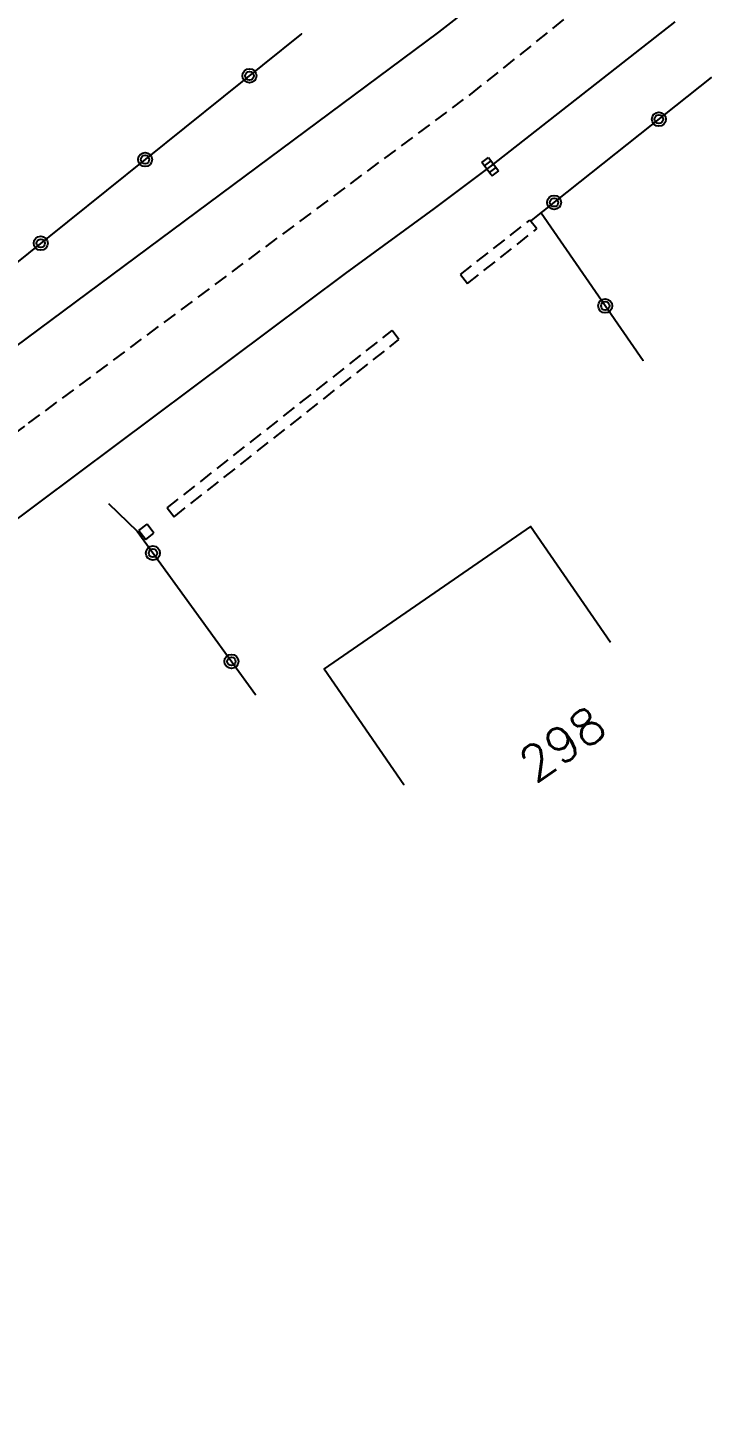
# Model space of a CAD drawing. Header units: millimetres. Extents: x 133016 to 134000, y 142000 to 143000.
# Drawn here: x 133514.65 to 133538.91, y 142377 to 142426.26 of the extents above; entities that cross this region are included whole.
import ezdxf
from ezdxf.enums import TextEntityAlignment as Align

# ---------------------------------------------------------------- set-up
doc = ezdxf.new("R2010")
doc.units = ezdxf.units.MM
doc.linetypes.add('DASHED', pattern=[0.75, 0.5, -0.25])
doc.layers.get('0').update_dxf_attribs({"linetype": 'CONTINUOUS'})
for name, color, linetype in [('W0001', 6, 'DASHED'), ('W0008', 7, 'CONTINUOUS'), ('W0100', 7, 'CONTINUOUS'), ('W0112', 1, 'DASHED'), ('W0322', 7, 'CONTINUOUS'), ('W0400', 7, 'CONTINUOUS'), ('W0991', 7, 'CONTINUOUS')]:
    doc.layers.add(name, color=color, linetype=linetype)
doc.styles.get("Standard").update_dxf_attribs({"font": 'romans.shx', "width": 0.85})

# ---------------------------------------------------------------- blocks, each defined once
blk = doc.blocks.new('t322o')
at = {"color": 0, "linetype": 'Continuous'}
for radius in [0.25, 0.15]:
    blk.add_circle((0, 0), radius, dxfattribs=at)
blk = doc.blocks.new('T400')
for p, q in [((-0.15, 0.3), (0.15, 0.3)), ((-0.15, -0.25), (-0.15, 0.3)), ((-0.15, 0.15), (0.15, 0.15)), ((-0.15, 0), (0.15, 0)), ((0.15, 0.3), (0.15, -0.25)), ((-0.15, -0.15), (0.15, -0.15)), ((-0.15, -0.25), (-0.15, -0.3)), ((-0.15, -0.3), (0.15, -0.3)), ((0.15, -0.3), (0.15, -0.25))]:
    blk.add_line(p, q)

msp = doc.modelspace()

# ---------------------------------------------------------------- linework, layer by layer
at = {"layer": 'W0001'}
msp.add_lwpolyline([(133398.998, 142333.37), (133408.988, 142339.64), (133418.312, 142345.425), (133427.206, 142350.916), (133434.586, 142355.623), (133443.892, 142361.618), (133454.669, 142368.741), (133462.579, 142374.156), (133473.582, 142381.81), (133487.662, 142392.238), (133499.076, 142400.67), (133514.684, 142412.218), (133530.37, 142423.896), (133538.187, 142430.161)], dxfattribs=at)
at = {"layer": 'W0008'}
for points in [[(133400.935, 142337.872), (133405.275, 142340.517), (133412.169, 142344.83), (133424.249, 142352.18), (133427.965, 142354.488), (133450.822, 142369.596), (133452.44, 142370.636), (133463.228, 142377.709), (133468.422, 142381.132), (133476.721, 142387.171), (133481.047, 142390.443), (133508.968, 142411.059), (133511.171, 142412.682), (133529.241, 142426.113), (133532.936, 142429.001)], [(133401.365, 142331.691), (133423.479, 142345.476), (133438.796, 142355.066), (133439.972, 142355.778), (133447.309, 142360.424), (133455.119, 142365.628), (133474.7, 142379.547), (133475.679, 142380.261), (133487.819, 142389.264), (133500.95, 142398.971), (133512.31, 142407.364), (133525.926, 142417.536), (133529.095, 142419.841), (133531.073, 142421.332), (133537.632, 142426.472)]]:
    msp.add_lwpolyline(points, dxfattribs=at)
at = {"layer": 'W0100'}
msp.add_lwpolyline([(133535.339, 142404.44), (133532.502, 142408.557), (133525.17, 142403.505), (133528.007, 142399.388), (133528.007, 142399.388), (133528.007, 142399.388), (133528.007, 142399.388), (133528.007, 142399.388), (133528.007, 142399.388), (133528.007, 142399.388), (133528.007, 142399.388), (133528.007, 142399.388), (133528.007, 142399.388), (133528.007, 142399.388), (133528.007, 142399.388), (133528.007, 142399.388), (133528.007, 142399.388), (133528.007, 142399.388), (133528.007, 142399.388), (133528.007, 142399.388), (133528.007, 142399.388), (133528.007, 142399.388), (133528.007, 142399.388), (133528.007, 142399.388), (133528.007, 142399.388), (133528.007, 142399.388), (133528.007, 142399.388), (133528.007, 142399.388), (133528.007, 142399.388), (133528.007, 142399.388), (133528.007, 142399.388), (133528.007, 142399.388), (133528.007, 142399.388), (133528.007, 142399.388), (133528.007, 142399.388), (133528.007, 142399.388), (133528.007, 142399.388), (133528.007, 142399.388), (133528.007, 142399.388), (133528.007, 142399.388), (133528.007, 142399.388), (133528.007, 142399.388), (133528.007, 142399.388), (133528.007, 142399.388), (133528.007, 142399.388), (133528.007, 142399.388), (133528.007, 142399.388), (133528.007, 142399.388), (133528.007, 142399.388), (133528.007, 142399.388), (133528.007, 142399.388), (133528.007, 142399.388), (133528.007, 142399.388), (133528.007, 142399.388), (133528.007, 142399.388), (133528.007, 142399.388), (133528.007, 142399.388), (133528.007, 142399.388), (133528.007, 142399.388), (133528.007, 142399.388), (133528.007, 142399.388), (133528.007, 142399.388), (133528.007, 142399.388), (133528.007, 142399.388), (133528.007, 142399.388), (133528.007, 142399.388), (133528.007, 142399.388), (133528.007, 142399.388), (133528.007, 142399.388), (133528.007, 142399.388), (133528.007, 142399.388), (133528.007, 142399.388), (133528.007, 142399.388), (133528.007, 142399.388), (133528.007, 142399.388), (133528.007, 142399.388), (133528.007, 142399.388), (133528.007, 142399.388), (133528.007, 142399.388), (133528.007, 142399.388), (133528.007, 142399.388), (133528.007, 142399.388), (133528.007, 142399.388), (133528.007, 142399.388), (133528.007, 142399.388), (133528.007, 142399.388), (133528.007, 142399.388), (133528.007, 142399.388), (133528.007, 142399.388), (133528.007, 142399.388), (133528.007, 142399.388), (133528.007, 142399.388), (133528.007, 142399.388), (133528.007, 142399.388), (133528.007, 142399.388), (133528.007, 142399.388), (133528.007, 142399.388), (133528.007, 142399.388), (133528.007, 142399.388), (133528.007, 142399.388), (133528.007, 142399.388), (133528.007, 142399.388), (133528.007, 142399.388), (133528.007, 142399.388), (133528.007, 142399.388), (133528.007, 142399.388), (133528.007, 142399.388), (133528.007, 142399.388), (133528.007, 142399.388), (133528.007, 142399.388), (133528.007, 142399.388), (133528.007, 142399.388), (133528.007, 142399.388), (133528.007, 142399.388), (133528.007, 142399.388), (133528.007, 142399.388), (133528.007, 142399.388), (133528.007, 142399.388), (133528.007, 142399.388), (133528.007, 142399.388)], dxfattribs=at)
at = {"layer": 'W0112'}
for points in [[(133530.009, 142417.497), (133532.473, 142419.434), (133532.473, 142419.434), (133532.473, 142419.434), (133532.473, 142419.434), (133532.473, 142419.434), (133532.473, 142419.434), (133532.473, 142419.434), (133532.473, 142419.434), (133532.473, 142419.434), (133532.473, 142419.434), (133532.473, 142419.434), (133532.473, 142419.434), (133532.473, 142419.434), (133532.473, 142419.434), (133532.473, 142419.434), (133532.473, 142419.434), (133532.473, 142419.434), (133532.473, 142419.434), (133532.473, 142419.434), (133532.473, 142419.434), (133532.473, 142419.434), (133532.473, 142419.434), (133532.473, 142419.434), (133532.473, 142419.434), (133532.473, 142419.434), (133532.473, 142419.434), (133532.473, 142419.434), (133532.473, 142419.434), (133532.473, 142419.434), (133532.473, 142419.434), (133532.473, 142419.434), (133532.473, 142419.434), (133532.473, 142419.434), (133532.473, 142419.434), (133532.473, 142419.434), (133532.473, 142419.434), (133532.473, 142419.434), (133532.473, 142419.434), (133532.473, 142419.434), (133532.473, 142419.434), (133532.473, 142419.434), (133532.473, 142419.434), (133532.473, 142419.434), (133532.473, 142419.434), (133532.473, 142419.434), (133532.473, 142419.434), (133532.473, 142419.434), (133532.473, 142419.434), (133532.473, 142419.434), (133532.473, 142419.434), (133532.473, 142419.434), (133532.473, 142419.434), (133532.473, 142419.434), (133532.473, 142419.434), (133532.473, 142419.434), (133532.473, 142419.434), (133532.473, 142419.434), (133532.473, 142419.434), (133532.473, 142419.434), (133532.473, 142419.434), (133532.473, 142419.434), (133532.473, 142419.434), (133532.473, 142419.434), (133532.473, 142419.434), (133532.473, 142419.434), (133532.473, 142419.434), (133532.473, 142419.434), (133532.473, 142419.434), (133532.473, 142419.434), (133532.473, 142419.434), (133532.473, 142419.434), (133532.473, 142419.434), (133532.473, 142419.434), (133532.473, 142419.434), (133532.473, 142419.434), (133532.473, 142419.434), (133532.473, 142419.434), (133532.473, 142419.434), (133532.473, 142419.434), (133532.473, 142419.434), (133532.473, 142419.434), (133532.473, 142419.434), (133532.473, 142419.434), (133532.473, 142419.434), (133532.473, 142419.434), (133532.473, 142419.434), (133532.473, 142419.434), (133532.473, 142419.434), (133532.473, 142419.434), (133532.473, 142419.434), (133532.473, 142419.434), (133532.473, 142419.434), (133532.473, 142419.434), (133532.473, 142419.434), (133532.473, 142419.434), (133532.473, 142419.434), (133532.473, 142419.434), (133532.473, 142419.434), (133532.473, 142419.434), (133532.473, 142419.434), (133532.473, 142419.434), (133532.473, 142419.434), (133532.473, 142419.434), (133532.473, 142419.434), (133532.473, 142419.434), (133532.473, 142419.434), (133532.473, 142419.434), (133532.473, 142419.434), (133532.473, 142419.434), (133532.473, 142419.434), (133532.473, 142419.434), (133532.473, 142419.434), (133532.473, 142419.434), (133532.473, 142419.434), (133532.473, 142419.434), (133532.473, 142419.434), (133532.473, 142419.434), (133532.473, 142419.434), (133532.473, 142419.434)], [(133530.009, 142417.497), (133530.257, 142417.182), (133532.72, 142419.119), (133532.473, 142419.434), (133532.473, 142419.434), (133532.473, 142419.434), (133532.473, 142419.434), (133532.473, 142419.434), (133532.473, 142419.434), (133532.473, 142419.434), (133532.473, 142419.434), (133532.473, 142419.434), (133532.473, 142419.434), (133532.473, 142419.434), (133532.473, 142419.434), (133532.473, 142419.434), (133532.473, 142419.434), (133532.473, 142419.434), (133532.473, 142419.434), (133532.473, 142419.434), (133532.473, 142419.434), (133532.473, 142419.434), (133532.473, 142419.434), (133532.473, 142419.434), (133532.473, 142419.434), (133532.473, 142419.434), (133532.473, 142419.434), (133532.473, 142419.434), (133532.473, 142419.434), (133532.473, 142419.434), (133532.473, 142419.434), (133532.473, 142419.434), (133532.473, 142419.434), (133532.473, 142419.434), (133532.473, 142419.434), (133532.473, 142419.434), (133532.473, 142419.434), (133532.473, 142419.434), (133532.473, 142419.434), (133532.473, 142419.434), (133532.473, 142419.434), (133532.473, 142419.434), (133532.473, 142419.434), (133532.473, 142419.434), (133532.473, 142419.434), (133532.473, 142419.434), (133532.473, 142419.434), (133532.473, 142419.434), (133532.473, 142419.434), (133532.473, 142419.434), (133532.473, 142419.434), (133532.473, 142419.434), (133532.473, 142419.434), (133532.473, 142419.434), (133532.473, 142419.434), (133532.473, 142419.434), (133532.473, 142419.434), (133532.473, 142419.434), (133532.473, 142419.434), (133532.473, 142419.434), (133532.473, 142419.434), (133532.473, 142419.434), (133532.473, 142419.434), (133532.473, 142419.434), (133532.473, 142419.434), (133532.473, 142419.434), (133532.473, 142419.434), (133532.473, 142419.434), (133532.473, 142419.434), (133532.473, 142419.434), (133532.473, 142419.434), (133532.473, 142419.434), (133532.473, 142419.434), (133532.473, 142419.434), (133532.473, 142419.434), (133532.473, 142419.434), (133532.473, 142419.434), (133532.473, 142419.434), (133532.473, 142419.434), (133532.473, 142419.434), (133532.473, 142419.434), (133532.473, 142419.434), (133532.473, 142419.434), (133532.473, 142419.434), (133532.473, 142419.434), (133532.473, 142419.434), (133532.473, 142419.434), (133532.473, 142419.434), (133532.473, 142419.434), (133532.473, 142419.434), (133532.473, 142419.434), (133532.473, 142419.434), (133532.473, 142419.434), (133532.473, 142419.434), (133532.473, 142419.434), (133532.473, 142419.434), (133532.473, 142419.434), (133532.473, 142419.434), (133532.473, 142419.434), (133532.473, 142419.434), (133532.473, 142419.434), (133532.473, 142419.434), (133532.473, 142419.434), (133532.473, 142419.434), (133532.473, 142419.434), (133532.473, 142419.434), (133532.473, 142419.434), (133532.473, 142419.434), (133532.473, 142419.434), (133532.473, 142419.434), (133532.473, 142419.434), (133532.473, 142419.434), (133532.473, 142419.434), (133532.473, 142419.434), (133532.473, 142419.434), (133532.473, 142419.434), (133532.473, 142419.434), (133532.473, 142419.434), (133532.473, 142419.434), (133532.473, 142419.434)], [(133519.603, 142409.216), (133527.582, 142415.508), (133527.582, 142415.508), (133527.582, 142415.508), (133527.582, 142415.508), (133527.582, 142415.508), (133527.582, 142415.508), (133527.582, 142415.508), (133527.582, 142415.508), (133527.582, 142415.508), (133527.582, 142415.508), (133527.582, 142415.508), (133527.582, 142415.508), (133527.582, 142415.508), (133527.582, 142415.508), (133527.582, 142415.508), (133527.582, 142415.508), (133527.582, 142415.508), (133527.582, 142415.508), (133527.582, 142415.508), (133527.582, 142415.508), (133527.582, 142415.508), (133527.582, 142415.508), (133527.582, 142415.508), (133527.582, 142415.508), (133527.582, 142415.508), (133527.582, 142415.508), (133527.582, 142415.508), (133527.582, 142415.508), (133527.582, 142415.508), (133527.582, 142415.508), (133527.582, 142415.508), (133527.582, 142415.508), (133527.582, 142415.508), (133527.582, 142415.508), (133527.582, 142415.508), (133527.582, 142415.508), (133527.582, 142415.508), (133527.582, 142415.508), (133527.582, 142415.508), (133527.582, 142415.508), (133527.582, 142415.508), (133527.582, 142415.508), (133527.582, 142415.508), (133527.582, 142415.508), (133527.582, 142415.508), (133527.582, 142415.508), (133527.582, 142415.508), (133527.582, 142415.508), (133527.582, 142415.508), (133527.582, 142415.508), (133527.582, 142415.508), (133527.582, 142415.508), (133527.582, 142415.508), (133527.582, 142415.508), (133527.582, 142415.508), (133527.582, 142415.508), (133527.582, 142415.508), (133527.582, 142415.508), (133527.582, 142415.508), (133527.582, 142415.508), (133527.582, 142415.508), (133527.582, 142415.508), (133527.582, 142415.508), (133527.582, 142415.508), (133527.582, 142415.508), (133527.582, 142415.508), (133527.582, 142415.508), (133527.582, 142415.508), (133527.582, 142415.508), (133527.582, 142415.508), (133527.582, 142415.508), (133527.582, 142415.508), (133527.582, 142415.508), (133527.582, 142415.508), (133527.582, 142415.508), (133527.582, 142415.508), (133527.582, 142415.508), (133527.582, 142415.508), (133527.582, 142415.508), (133527.582, 142415.508), (133527.582, 142415.508), (133527.582, 142415.508), (133527.582, 142415.508), (133527.582, 142415.508), (133527.582, 142415.508), (133527.582, 142415.508), (133527.582, 142415.508), (133527.582, 142415.508), (133527.582, 142415.508), (133527.582, 142415.508), (133527.582, 142415.508), (133527.582, 142415.508), (133527.582, 142415.508), (133527.582, 142415.508), (133527.582, 142415.508), (133527.582, 142415.508), (133527.582, 142415.508), (133527.582, 142415.508), (133527.582, 142415.508), (133527.582, 142415.508), (133527.582, 142415.508), (133527.582, 142415.508), (133527.582, 142415.508), (133527.582, 142415.508), (133527.582, 142415.508), (133527.582, 142415.508), (133527.582, 142415.508), (133527.582, 142415.508), (133527.582, 142415.508), (133527.582, 142415.508), (133527.582, 142415.508), (133527.582, 142415.508), (133527.582, 142415.508), (133527.582, 142415.508), (133527.582, 142415.508), (133527.582, 142415.508), (133527.582, 142415.508), (133527.582, 142415.508), (133527.582, 142415.508)], [(133519.603, 142409.216), (133519.85, 142408.902), (133527.83, 142415.194), (133527.582, 142415.508), (133527.582, 142415.508), (133527.582, 142415.508), (133527.582, 142415.508), (133527.582, 142415.508), (133527.582, 142415.508), (133527.582, 142415.508), (133527.582, 142415.508), (133527.582, 142415.508), (133527.582, 142415.508), (133527.582, 142415.508), (133527.582, 142415.508), (133527.582, 142415.508), (133527.582, 142415.508), (133527.582, 142415.508), (133527.582, 142415.508), (133527.582, 142415.508), (133527.582, 142415.508), (133527.582, 142415.508), (133527.582, 142415.508), (133527.582, 142415.508), (133527.582, 142415.508), (133527.582, 142415.508), (133527.582, 142415.508), (133527.582, 142415.508), (133527.582, 142415.508), (133527.582, 142415.508), (133527.582, 142415.508), (133527.582, 142415.508), (133527.582, 142415.508), (133527.582, 142415.508), (133527.582, 142415.508), (133527.582, 142415.508), (133527.582, 142415.508), (133527.582, 142415.508), (133527.582, 142415.508), (133527.582, 142415.508), (133527.582, 142415.508), (133527.582, 142415.508), (133527.582, 142415.508), (133527.582, 142415.508), (133527.582, 142415.508), (133527.582, 142415.508), (133527.582, 142415.508), (133527.582, 142415.508), (133527.582, 142415.508), (133527.582, 142415.508), (133527.582, 142415.508), (133527.582, 142415.508), (133527.582, 142415.508), (133527.582, 142415.508), (133527.582, 142415.508), (133527.582, 142415.508), (133527.582, 142415.508), (133527.582, 142415.508), (133527.582, 142415.508), (133527.582, 142415.508), (133527.582, 142415.508), (133527.582, 142415.508), (133527.582, 142415.508), (133527.582, 142415.508), (133527.582, 142415.508), (133527.582, 142415.508), (133527.582, 142415.508), (133527.582, 142415.508), (133527.582, 142415.508), (133527.582, 142415.508), (133527.582, 142415.508), (133527.582, 142415.508), (133527.582, 142415.508), (133527.582, 142415.508), (133527.582, 142415.508), (133527.582, 142415.508), (133527.582, 142415.508), (133527.582, 142415.508), (133527.582, 142415.508), (133527.582, 142415.508), (133527.582, 142415.508), (133527.582, 142415.508), (133527.582, 142415.508), (133527.582, 142415.508), (133527.582, 142415.508), (133527.582, 142415.508), (133527.582, 142415.508), (133527.582, 142415.508), (133527.582, 142415.508), (133527.582, 142415.508), (133527.582, 142415.508), (133527.582, 142415.508), (133527.582, 142415.508), (133527.582, 142415.508), (133527.582, 142415.508), (133527.582, 142415.508), (133527.582, 142415.508), (133527.582, 142415.508), (133527.582, 142415.508), (133527.582, 142415.508), (133527.582, 142415.508), (133527.582, 142415.508), (133527.582, 142415.508), (133527.582, 142415.508), (133527.582, 142415.508), (133527.582, 142415.508), (133527.582, 142415.508), (133527.582, 142415.508), (133527.582, 142415.508), (133527.582, 142415.508), (133527.582, 142415.508), (133527.582, 142415.508), (133527.582, 142415.508), (133527.582, 142415.508), (133527.582, 142415.508), (133527.582, 142415.508), (133527.582, 142415.508), (133527.582, 142415.508), (133527.582, 142415.508), (133527.582, 142415.508)], [(133518.598, 142408.413), (133518.886, 142408.636), (133518.886, 142408.636), (133518.886, 142408.636), (133518.886, 142408.636), (133518.886, 142408.636), (133518.886, 142408.636), (133518.886, 142408.636), (133518.886, 142408.636), (133518.886, 142408.636), (133518.886, 142408.636), (133518.886, 142408.636), (133518.886, 142408.636), (133518.886, 142408.636), (133518.886, 142408.636), (133518.886, 142408.636), (133518.886, 142408.636), (133518.886, 142408.636), (133518.886, 142408.636), (133518.886, 142408.636), (133518.886, 142408.636), (133518.886, 142408.636), (133518.886, 142408.636), (133518.886, 142408.636), (133518.886, 142408.636), (133518.886, 142408.636), (133518.886, 142408.636), (133518.886, 142408.636), (133518.886, 142408.636), (133518.886, 142408.636), (133518.886, 142408.636), (133518.886, 142408.636), (133518.886, 142408.636), (133518.886, 142408.636), (133518.886, 142408.636), (133518.886, 142408.636), (133518.886, 142408.636), (133518.886, 142408.636), (133518.886, 142408.636), (133518.886, 142408.636), (133518.886, 142408.636), (133518.886, 142408.636), (133518.886, 142408.636), (133518.886, 142408.636), (133518.886, 142408.636), (133518.886, 142408.636), (133518.886, 142408.636), (133518.886, 142408.636), (133518.886, 142408.636), (133518.886, 142408.636), (133518.886, 142408.636), (133518.886, 142408.636), (133518.886, 142408.636), (133518.886, 142408.636), (133518.886, 142408.636), (133518.886, 142408.636), (133518.886, 142408.636), (133518.886, 142408.636), (133518.886, 142408.636), (133518.886, 142408.636), (133518.886, 142408.636), (133518.886, 142408.636), (133518.886, 142408.636), (133518.886, 142408.636), (133518.886, 142408.636), (133518.886, 142408.636), (133518.886, 142408.636), (133518.886, 142408.636), (133518.886, 142408.636), (133518.886, 142408.636), (133518.886, 142408.636), (133518.886, 142408.636), (133518.886, 142408.636), (133518.886, 142408.636), (133518.886, 142408.636), (133518.886, 142408.636), (133518.886, 142408.636), (133518.886, 142408.636), (133518.886, 142408.636), (133518.886, 142408.636), (133518.886, 142408.636), (133518.886, 142408.636), (133518.886, 142408.636), (133518.886, 142408.636), (133518.886, 142408.636), (133518.886, 142408.636), (133518.886, 142408.636), (133518.886, 142408.636), (133518.886, 142408.636), (133518.886, 142408.636), (133518.886, 142408.636), (133518.886, 142408.636), (133518.886, 142408.636), (133518.886, 142408.636), (133518.886, 142408.636), (133518.886, 142408.636), (133518.886, 142408.636), (133518.886, 142408.636), (133518.886, 142408.636), (133518.886, 142408.636), (133518.886, 142408.636), (133518.886, 142408.636), (133518.886, 142408.636), (133518.886, 142408.636), (133518.886, 142408.636), (133518.886, 142408.636), (133518.886, 142408.636), (133518.886, 142408.636), (133518.886, 142408.636), (133518.886, 142408.636), (133518.886, 142408.636), (133518.886, 142408.636), (133518.886, 142408.636), (133518.886, 142408.636), (133518.886, 142408.636), (133518.886, 142408.636), (133518.886, 142408.636), (133518.886, 142408.636), (133518.886, 142408.636), (133518.886, 142408.636)], [(133518.598, 142408.413), (133518.842, 142408.097), (133519.13, 142408.319), (133518.886, 142408.636), (133518.886, 142408.636), (133518.886, 142408.636), (133518.886, 142408.636), (133518.886, 142408.636), (133518.886, 142408.636), (133518.886, 142408.636), (133518.886, 142408.636), (133518.886, 142408.636), (133518.886, 142408.636), (133518.886, 142408.636), (133518.886, 142408.636), (133518.886, 142408.636), (133518.886, 142408.636), (133518.886, 142408.636), (133518.886, 142408.636), (133518.886, 142408.636), (133518.886, 142408.636), (133518.886, 142408.636), (133518.886, 142408.636), (133518.886, 142408.636), (133518.886, 142408.636), (133518.886, 142408.636), (133518.886, 142408.636), (133518.886, 142408.636), (133518.886, 142408.636), (133518.886, 142408.636), (133518.886, 142408.636), (133518.886, 142408.636), (133518.886, 142408.636), (133518.886, 142408.636), (133518.886, 142408.636), (133518.886, 142408.636), (133518.886, 142408.636), (133518.886, 142408.636), (133518.886, 142408.636), (133518.886, 142408.636), (133518.886, 142408.636), (133518.886, 142408.636), (133518.886, 142408.636), (133518.886, 142408.636), (133518.886, 142408.636), (133518.886, 142408.636), (133518.886, 142408.636), (133518.886, 142408.636), (133518.886, 142408.636), (133518.886, 142408.636), (133518.886, 142408.636), (133518.886, 142408.636), (133518.886, 142408.636), (133518.886, 142408.636), (133518.886, 142408.636), (133518.886, 142408.636), (133518.886, 142408.636), (133518.886, 142408.636), (133518.886, 142408.636), (133518.886, 142408.636), (133518.886, 142408.636), (133518.886, 142408.636), (133518.886, 142408.636), (133518.886, 142408.636), (133518.886, 142408.636), (133518.886, 142408.636), (133518.886, 142408.636), (133518.886, 142408.636), (133518.886, 142408.636), (133518.886, 142408.636), (133518.886, 142408.636), (133518.886, 142408.636), (133518.886, 142408.636), (133518.886, 142408.636), (133518.886, 142408.636), (133518.886, 142408.636), (133518.886, 142408.636), (133518.886, 142408.636), (133518.886, 142408.636), (133518.886, 142408.636), (133518.886, 142408.636), (133518.886, 142408.636), (133518.886, 142408.636), (133518.886, 142408.636), (133518.886, 142408.636), (133518.886, 142408.636), (133518.886, 142408.636), (133518.886, 142408.636), (133518.886, 142408.636), (133518.886, 142408.636), (133518.886, 142408.636), (133518.886, 142408.636), (133518.886, 142408.636), (133518.886, 142408.636), (133518.886, 142408.636), (133518.886, 142408.636), (133518.886, 142408.636), (133518.886, 142408.636), (133518.886, 142408.636), (133518.886, 142408.636), (133518.886, 142408.636), (133518.886, 142408.636), (133518.886, 142408.636), (133518.886, 142408.636), (133518.886, 142408.636), (133518.886, 142408.636), (133518.886, 142408.636), (133518.886, 142408.636), (133518.886, 142408.636), (133518.886, 142408.636), (133518.886, 142408.636), (133518.886, 142408.636), (133518.886, 142408.636), (133518.886, 142408.636), (133518.886, 142408.636), (133518.886, 142408.636), (133518.886, 142408.636), (133518.886, 142408.636), (133518.886, 142408.636), (133518.886, 142408.636)]]:
    msp.add_lwpolyline(points, dxfattribs=at)
at = {"layer": 'W0322'}
for points in [[(133524.374, 142426.044), (133524.374, 142426.044), (133524.374, 142426.044), (133524.374, 142426.044), (133524.374, 142426.044), (133524.374, 142426.044), (133524.374, 142426.044), (133524.374, 142426.044), (133524.374, 142426.044), (133524.374, 142426.044), (133524.374, 142426.044), (133524.374, 142426.044), (133524.374, 142426.044), (133524.374, 142426.044), (133524.374, 142426.044), (133524.374, 142426.044), (133524.374, 142426.044), (133524.374, 142426.044), (133524.374, 142426.044), (133513.283, 142417.145)], [(133524.374, 142426.044), (133524.374, 142426.044), (133524.374, 142426.044), (133524.374, 142426.044), (133524.374, 142426.044), (133524.374, 142426.044), (133524.374, 142426.044), (133524.374, 142426.044), (133524.374, 142426.044), (133524.374, 142426.044), (133524.374, 142426.044), (133524.374, 142426.044), (133524.374, 142426.044), (133524.374, 142426.044), (133524.374, 142426.044), (133524.374, 142426.044), (133524.374, 142426.044), (133524.374, 142426.044), (133524.374, 142426.044), (133524.374, 142426.044), (133524.374, 142426.044), (133524.374, 142426.044), (133524.374, 142426.044), (133524.374, 142426.044), (133524.374, 142426.044), (133524.374, 142426.044), (133524.374, 142426.044), (133524.374, 142426.044), (133524.374, 142426.044), (133524.374, 142426.044), (133524.374, 142426.044), (133524.374, 142426.044), (133524.374, 142426.044), (133524.374, 142426.044), (133524.374, 142426.044), (133524.374, 142426.044), (133524.374, 142426.044), (133524.374, 142426.044), (133524.374, 142426.044), (133524.374, 142426.044), (133524.374, 142426.044), (133524.374, 142426.044), (133524.374, 142426.044), (133524.374, 142426.044), (133524.374, 142426.044), (133524.374, 142426.044), (133524.374, 142426.044), (133524.374, 142426.044), (133524.374, 142426.044), (133524.374, 142426.044), (133524.374, 142426.044), (133524.374, 142426.044), (133524.374, 142426.044), (133524.374, 142426.044), (133524.374, 142426.044), (133524.374, 142426.044), (133524.374, 142426.044), (133524.374, 142426.044), (133524.374, 142426.044), (133524.374, 142426.044), (133524.374, 142426.044), (133524.374, 142426.044), (133524.374, 142426.044), (133524.374, 142426.044), (133524.374, 142426.044), (133524.374, 142426.044), (133524.374, 142426.044), (133524.374, 142426.044), (133524.374, 142426.044), (133524.374, 142426.044), (133524.374, 142426.044), (133524.374, 142426.044), (133524.374, 142426.044), (133524.374, 142426.044), (133524.374, 142426.044), (133524.374, 142426.044), (133524.374, 142426.044), (133524.374, 142426.044), (133524.374, 142426.044), (133524.374, 142426.044), (133524.374, 142426.044), (133524.374, 142426.044), (133524.374, 142426.044), (133524.374, 142426.044), (133524.374, 142426.044), (133524.374, 142426.044), (133524.374, 142426.044), (133524.374, 142426.044), (133524.374, 142426.044), (133524.374, 142426.044), (133524.374, 142426.044), (133524.374, 142426.044), (133524.374, 142426.044), (133524.374, 142426.044), (133524.374, 142426.044), (133524.374, 142426.044), (133524.374, 142426.044), (133524.374, 142426.044), (133524.374, 142426.044), (133524.374, 142426.044), (133524.374, 142426.044)], [(133538.914, 142424.494), (133538.914, 142424.494), (133538.914, 142424.494), (133538.914, 142424.494), (133538.914, 142424.494), (133538.914, 142424.494), (133538.914, 142424.494), (133538.914, 142424.494), (133538.914, 142424.494), (133538.914, 142424.494), (133538.914, 142424.494), (133538.914, 142424.494), (133538.914, 142424.494), (133538.914, 142424.494), (133538.914, 142424.494), (133538.914, 142424.494), (133538.914, 142424.494), (133538.914, 142424.494), (133538.914, 142424.494), (133532.521, 142419.414)], [(133538.914, 142424.494), (133538.914, 142424.494), (133538.914, 142424.494), (133538.914, 142424.494), (133538.914, 142424.494), (133538.914, 142424.494), (133538.914, 142424.494), (133538.914, 142424.494), (133538.914, 142424.494), (133538.914, 142424.494), (133538.914, 142424.494), (133538.914, 142424.494), (133538.914, 142424.494), (133538.914, 142424.494), (133538.914, 142424.494), (133538.914, 142424.494), (133538.914, 142424.494), (133538.914, 142424.494), (133538.914, 142424.494), (133538.914, 142424.494), (133538.914, 142424.494), (133538.914, 142424.494), (133538.914, 142424.494), (133538.914, 142424.494), (133538.914, 142424.494), (133538.914, 142424.494), (133538.914, 142424.494), (133538.914, 142424.494), (133538.914, 142424.494), (133538.914, 142424.494), (133538.914, 142424.494), (133538.914, 142424.494), (133538.914, 142424.494), (133538.914, 142424.494), (133538.914, 142424.494), (133538.914, 142424.494), (133538.914, 142424.494), (133538.914, 142424.494), (133538.914, 142424.494), (133538.914, 142424.494), (133538.914, 142424.494), (133538.914, 142424.494), (133538.914, 142424.494), (133538.914, 142424.494), (133538.914, 142424.494), (133538.914, 142424.494), (133538.914, 142424.494), (133538.914, 142424.494), (133538.914, 142424.494), (133538.914, 142424.494), (133538.914, 142424.494), (133538.914, 142424.494), (133538.914, 142424.494), (133538.914, 142424.494), (133538.914, 142424.494), (133538.914, 142424.494), (133538.914, 142424.494), (133538.914, 142424.494), (133538.914, 142424.494), (133538.914, 142424.494), (133538.914, 142424.494), (133538.914, 142424.494), (133538.914, 142424.494), (133538.914, 142424.494), (133538.914, 142424.494), (133538.914, 142424.494), (133538.914, 142424.494), (133538.914, 142424.494), (133538.914, 142424.494), (133538.914, 142424.494), (133538.914, 142424.494), (133538.914, 142424.494), (133538.914, 142424.494), (133538.914, 142424.494), (133538.914, 142424.494), (133538.914, 142424.494), (133538.914, 142424.494), (133538.914, 142424.494), (133538.914, 142424.494), (133538.914, 142424.494), (133538.914, 142424.494), (133538.914, 142424.494), (133538.914, 142424.494), (133538.914, 142424.494), (133538.914, 142424.494), (133538.914, 142424.494), (133538.914, 142424.494), (133538.914, 142424.494), (133538.914, 142424.494), (133538.914, 142424.494), (133538.914, 142424.494), (133538.914, 142424.494), (133538.914, 142424.494), (133538.914, 142424.494), (133538.914, 142424.494), (133538.914, 142424.494), (133538.914, 142424.494), (133538.914, 142424.494), (133538.914, 142424.494), (133538.914, 142424.494), (133538.914, 142424.494)], [(133536.503, 142414.436), (133536.503, 142414.436), (133536.503, 142414.436), (133536.503, 142414.436), (133536.503, 142414.436), (133536.503, 142414.436), (133536.503, 142414.436), (133536.503, 142414.436), (133536.503, 142414.436), (133536.503, 142414.436), (133536.503, 142414.436), (133536.503, 142414.436), (133536.503, 142414.436), (133536.503, 142414.436), (133536.503, 142414.436), (133536.503, 142414.436), (133536.503, 142414.436), (133536.503, 142414.436), (133536.503, 142414.436), (133532.873, 142419.679)], [(133536.503, 142414.436), (133536.503, 142414.436), (133536.503, 142414.436), (133536.503, 142414.436), (133536.503, 142414.436), (133536.503, 142414.436), (133536.503, 142414.436), (133536.503, 142414.436), (133536.503, 142414.436), (133536.503, 142414.436), (133536.503, 142414.436), (133536.503, 142414.436), (133536.503, 142414.436), (133536.503, 142414.436), (133536.503, 142414.436), (133536.503, 142414.436), (133536.503, 142414.436), (133536.503, 142414.436), (133536.503, 142414.436), (133536.503, 142414.436), (133536.503, 142414.436), (133536.503, 142414.436), (133536.503, 142414.436), (133536.503, 142414.436), (133536.503, 142414.436), (133536.503, 142414.436), (133536.503, 142414.436), (133536.503, 142414.436), (133536.503, 142414.436), (133536.503, 142414.436), (133536.503, 142414.436), (133536.503, 142414.436), (133536.503, 142414.436), (133536.503, 142414.436), (133536.503, 142414.436), (133536.503, 142414.436), (133536.503, 142414.436), (133536.503, 142414.436), (133536.503, 142414.436), (133536.503, 142414.436), (133536.503, 142414.436), (133536.503, 142414.436), (133536.503, 142414.436), (133536.503, 142414.436), (133536.503, 142414.436), (133536.503, 142414.436), (133536.503, 142414.436), (133536.503, 142414.436), (133536.503, 142414.436), (133536.503, 142414.436), (133536.503, 142414.436), (133536.503, 142414.436), (133536.503, 142414.436), (133536.503, 142414.436), (133536.503, 142414.436), (133536.503, 142414.436), (133536.503, 142414.436), (133536.503, 142414.436), (133536.503, 142414.436), (133536.503, 142414.436), (133536.503, 142414.436), (133536.503, 142414.436), (133536.503, 142414.436), (133536.503, 142414.436), (133536.503, 142414.436), (133536.503, 142414.436), (133536.503, 142414.436), (133536.503, 142414.436), (133536.503, 142414.436), (133536.503, 142414.436), (133536.503, 142414.436), (133536.503, 142414.436), (133536.503, 142414.436), (133536.503, 142414.436), (133536.503, 142414.436), (133536.503, 142414.436), (133536.503, 142414.436), (133536.503, 142414.436), (133536.503, 142414.436), (133536.503, 142414.436), (133536.503, 142414.436), (133536.503, 142414.436), (133536.503, 142414.436), (133536.503, 142414.436), (133536.503, 142414.436), (133536.503, 142414.436), (133536.503, 142414.436), (133536.503, 142414.436), (133536.503, 142414.436), (133536.503, 142414.436), (133536.503, 142414.436), (133536.503, 142414.436), (133536.503, 142414.436), (133536.503, 142414.436), (133536.503, 142414.436), (133536.503, 142414.436), (133536.503, 142414.436), (133536.503, 142414.436), (133536.503, 142414.436), (133536.503, 142414.436), (133536.503, 142414.436)], [(133517.515, 142409.372), (133518.53, 142408.393), (133522.737, 142402.585), (133522.737, 142402.585), (133522.737, 142402.585), (133522.737, 142402.585), (133522.737, 142402.585), (133522.737, 142402.585), (133522.737, 142402.585), (133522.737, 142402.585), (133522.737, 142402.585), (133522.737, 142402.585), (133522.737, 142402.585), (133522.737, 142402.585), (133522.737, 142402.585), (133522.737, 142402.585), (133522.737, 142402.585), (133522.737, 142402.585), (133522.737, 142402.585), (133522.737, 142402.585), (133522.737, 142402.585), (133522.737, 142402.585), (133522.737, 142402.585), (133522.737, 142402.585), (133522.737, 142402.585), (133522.737, 142402.585), (133522.737, 142402.585), (133522.737, 142402.585), (133522.737, 142402.585), (133522.737, 142402.585), (133522.737, 142402.585), (133522.737, 142402.585), (133522.737, 142402.585), (133522.737, 142402.585), (133522.737, 142402.585), (133522.737, 142402.585), (133522.737, 142402.585), (133522.737, 142402.585), (133522.737, 142402.585), (133522.737, 142402.585), (133522.737, 142402.585), (133522.737, 142402.585), (133522.737, 142402.585), (133522.737, 142402.585), (133522.737, 142402.585), (133522.737, 142402.585), (133522.737, 142402.585), (133522.737, 142402.585), (133522.737, 142402.585), (133522.737, 142402.585), (133522.737, 142402.585), (133522.737, 142402.585), (133522.737, 142402.585), (133522.737, 142402.585), (133522.737, 142402.585), (133522.737, 142402.585), (133522.737, 142402.585), (133522.737, 142402.585), (133522.737, 142402.585), (133522.737, 142402.585), (133522.737, 142402.585), (133522.737, 142402.585), (133522.737, 142402.585), (133522.737, 142402.585), (133522.737, 142402.585), (133522.737, 142402.585), (133522.737, 142402.585), (133522.737, 142402.585), (133522.737, 142402.585), (133522.737, 142402.585), (133522.737, 142402.585), (133522.737, 142402.585), (133522.737, 142402.585), (133522.737, 142402.585), (133522.737, 142402.585), (133522.737, 142402.585), (133522.737, 142402.585), (133522.737, 142402.585), (133522.737, 142402.585), (133522.737, 142402.585), (133522.737, 142402.585), (133522.737, 142402.585), (133522.737, 142402.585), (133522.737, 142402.585), (133522.737, 142402.585), (133522.737, 142402.585), (133522.737, 142402.585), (133522.737, 142402.585), (133522.737, 142402.585), (133522.737, 142402.585), (133522.737, 142402.585), (133522.737, 142402.585), (133522.737, 142402.585), (133522.737, 142402.585), (133522.737, 142402.585), (133522.737, 142402.585), (133522.737, 142402.585), (133522.737, 142402.585), (133522.737, 142402.585), (133522.737, 142402.585), (133522.737, 142402.585)], [(133522.737, 142402.585), (133522.737, 142402.585), (133522.737, 142402.585), (133522.737, 142402.585), (133522.737, 142402.585), (133522.737, 142402.585), (133522.737, 142402.585), (133522.737, 142402.585), (133522.737, 142402.585), (133522.737, 142402.585), (133522.737, 142402.585), (133522.737, 142402.585), (133522.737, 142402.585), (133522.737, 142402.585), (133522.737, 142402.585), (133522.737, 142402.585), (133522.737, 142402.585), (133522.737, 142402.585), (133522.737, 142402.585), (133522.737, 142402.585)]]:
    msp.add_lwpolyline(points, dxfattribs=at)

# ---------------------------------------------------------------- block references
for p, rotation in [((133522.522, 142424.558), 218.7421856959316), ((133537.055, 142423.016), 218.4714689277935), ((133518.817, 142421.585), 218.7421856959316), ((133533.336, 142420.061), 218.4714689277935), ((133515.112, 142418.612), 218.7421856959316), ((133535.151, 142416.389), 124.6969422008704), ((133519.096, 142407.612), 305.9176813851509), ((133521.882, 142403.765), 305.9176813851509)]:
    msp.add_blockref('t322o', p, dxfattribs=dict(at, rotation=rotation))
at = {"layer": 'W0400', "rotation": 37.00237017328239}
msp.add_blockref('T400', (133531.073, 142421.332), dxfattribs=at)

# ---------------------------------------------------------------- texts
at = {"layer": 'W0991'}
msp.add_text('298', height=1.25, rotation=34.5682, dxfattribs=at).set_placement((133533.628, 142400.832), align=Align.MIDDLE)

doc.saveas('drawing.dxf')
